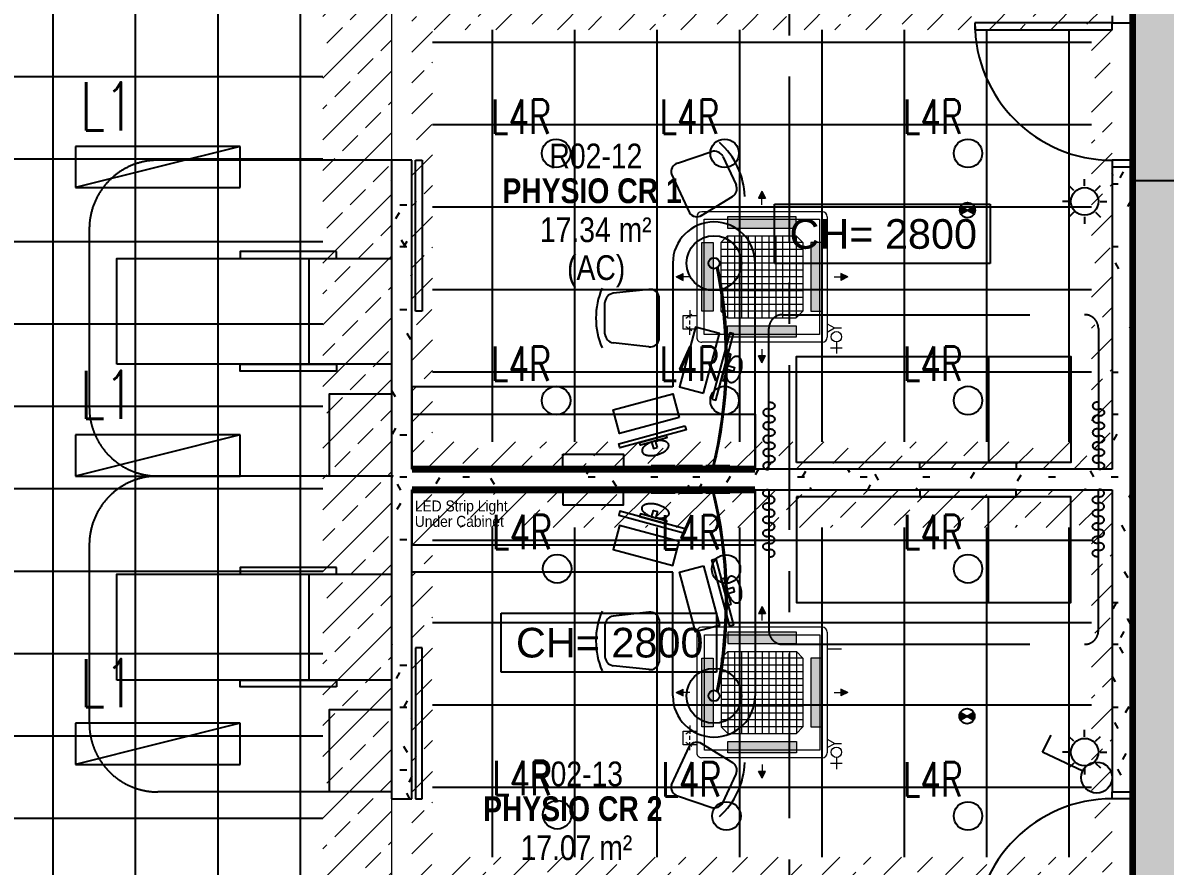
# Model space of a CAD drawing. Header units: millimetres. Extents: x -92759 to 184353, y -15225 to 86714.
# Drawn here: x 67117 to 75437, y 30951 to 37091 of the extents above; entities that cross this region are included whole.
import ezdxf

# ---------------------------------------------------------------- set-up
doc = ezdxf.new("R2010")
doc.units = ezdxf.units.MM
for name, pattern in [('HIDDEN', [0.375, 0.25, -0.125]), ('IDA - Grid Line', [2100, 1200, -300, 300, -300]), ('IDA - Hidden 2-1', [450, 300, -150]), ('IMPORT-ACAD_ISO12W100', [3150, 1800, -450, 0, -450, 0, -450]), ('IMPORT-IDA - Hidden 065 _3_', [48375, 33750, -14625])]:
    doc.linetypes.add(name, pattern=pattern)
for name, color, linetype in [('0-1', 9, 'Continuous'), ('0-1G1W', 5, 'Continuous'), ('0-Motion Sensor', 1, 'Continuous'), ('A-_DOOR----_E', 8, 'Continuous'), ('A-_ROOMNAME_A', 8, 'Continuous'), ('A-_WALL----_H-1', 9, 'Continuous'), ('A-_WALLPRTN_E', 8, 'Continuous'), ('A-PATT-CONC', 8, 'Continuous'), ('E-_LIGT----_E-', 3, 'Continuous'), ('E-legend', 1, 'Continuous'), ('E-LIGHSWIT-E', 1, 'Continuous'), ('E-LIGHT----E', 1, 'Continuous'), ('HF Text', 7, 'Continuous'), ('M-_SANIFIXR_E', 9, 'Continuous'), ('M-ACMV_FCU', 5, 'Continuous'), ('PDF_M-_ACON----_E-N', 7, 'Continuous')]:
    doc.layers.add(name, color=color, linetype=linetype)
for name, color, linetype, lineweight in [('A--', 134, '500-1-RP', 25), ('HFI 9MM FPB', 94, 'Continuous', 5), ('M-ACMV_CDP', 190, 'DRAIN_PIPE', 25), ('M-ACMV_FCU-1', 86, 'Continuous', 9), ('M-ACMV_PWR', 1, 'REFRIGERANT', 25), ('M-ACMV_REF_PIPE', 134, '500-1-RP', 25), ('M-ACMV_VCD', 7, 'Continuous', 25)]:
    doc.layers.add(name, color=color, linetype=linetype, lineweight=lineweight)
for name, color, linetype, true_color in [('A-_DETA----_E-1', 7, 'IDA - Hidden 2-1', 0xa5a5a5), ('A-_DETA----_ED-2', 1, 'Continuous', 0xff0000), ('A-_FURN--1', 7, 'Continuous', 0xaaaaaa), ('A-_FURN--2', 7, 'IMPORT-ACAD_ISO12W100', 0xaaaaaa), ('A-_FURN--3', 7, 'Continuous', 0xaaaaaa), ('A-_FURN--4', 7, 'Continuous', 0xaaaaaa), ('A-_FURN_CURTAIN-1', 7, 'IMPORT-IDA - Hidden 065 _3_', 0xaaaaaa), ('A-_FURN_CURTAIN-2', 7, 'Continuous', 0xaaaaaa), ('E-_FIREALAM_E-1', 1, 'Continuous', 0xff0000), ('S-_ANOTGRID_E-1', 9, 'IDA - Grid Line', 0x808080)]:
    doc.layers.add(name, color=color, linetype=linetype, true_color=true_color)
doc.styles.add('Arial', font='arial.ttf')
doc.styles.add('Arial Narrow_2', font='ARIALN.TTF', dxfattribs={"height": 225})
doc.styles.add('Arial Narrow_B_1', font='ARIALNB.TTF', dxfattribs={"height": 300})
doc.styles.add('Arial_4', font='arial.ttf', dxfattribs={"height": 1.8})
doc.styles.add('Simplex', font='simplex_.ttf', dxfattribs={"width": 0.7, "height": 450})
doc.styles.get("Standard").update_dxf_attribs({"font": 'arial.ttf'})
doc.styles.add('T3', font='simplex.shx', dxfattribs={"width": 0.7, "height": 300})
doc.linetypes.add('500-1-RP', pattern='A,0.75,-0.5,0.75,-0.5,0.75,-0.5,0.75,-1.7,["RP",Standard,S=1,R=0,X=-1,Y=-0.5],-1.7', length=7.9)
doc.linetypes.add('DRAIN_PIPE', pattern='A,0.5,-0.2,["D",Standard,S=0.1,R=0,X=-0.1,Y=-0.05],-0.25', length=0.95)
doc.linetypes.add('REFRIGERANT', pattern='A,15,-5.08,["R",Standard,S=2.54,R=0,X=-2.54,Y=-1.27],-5.08', length=25.16)
pattern_1 = [(0, (-11670.95, 40338.29), (609.6, 152.4), [50.292, -406.908, 50.292, -406.908, -2438.4]), (0, (-11670.95, 40338.29), (609.6, 152.4), [-914.4, 50.292, -864.108, 50.292, -406.908, -1066.8]), (0, (-11670.95, 40338.29), (609.6, 152.4), [-2286, 50.292, -254.508, 50.292, -711.708]), (120, (-11442.35, 40414.49), (-436.78227, 451.7291), [50.292, -406.908, 50.292, -406.908, -2438.4]), (120, (-11442.35, 40414.49), (-436.78227, 451.7291), [-914.4, 50.292, -864.108, 50.292, -406.908, -1066.8]), (120, (-11442.35, 40414.49), (-436.78227, 451.7291), [-2286, 50.292, -254.508, 50.292, -711.708]), (240, (-11366.15, 40719.29), (-172.81773, -604.1291), [50.292, -406.908, 50.292, -406.908, -2438.4]), (240, (-11366.15, 40719.29), (-172.81773, -604.1291), [-914.4, 50.292, -864.108, 50.292, -406.908, -1066.8]), (240, (-11366.15, 40719.29), (-172.81773, -604.1291), [-2286, 50.292, -254.508, 50.292, -711.708])]
pattern_2 = [(45, (-581589.02, -147239), (-224.5064, 224.5064), []), (45, (-581364.5, -147239), (-224.5064, 224.5064), [158.75, -79.375])]
pattern_3 = [(45, (-381589.02, -647239), (-224.5064, 224.5064), []), (45, (-381364.5, -647239), (-224.5064, 224.5064), [158.75, -79.375])]

# ---------------------------------------------------------------- blocks, each defined once
blk = doc.blocks.new('IDA - F - Single - Swing1 - 1100L X 2200H -TD-03-10510365-BLK8_RHH_2ND STOREY PLAN')
at = {"layer": 'A-_DOOR----_E'}
for p, q in [((-550, 75), (-500, 75)), ((-500, 75), (-500, -75)), ((500, 75), (550, 75)), ((500, -75), (500, 75)), ((-500, -75), (-550, -75)), ((450, -75), (500, -75)), ((450, -1075), (450, -75)), ((500, -75), (500, -1075)), ((550, -75), (500, -75)), ((500, -1075), (450, -1075))]:
    blk.add_line(p, q, dxfattribs=at)
blk.add_arc((500, -75), 1000, 180, 270, dxfattribs=at)
blk = doc.blocks.new('IDA - Strobe Light - IDA - Strobe Light-8826107-BLK8_RHH_2ND STOREY PLAN')
at = {"layer": 'A-_DETA----_ED-2'}
for p, q in [((0, 312.5), (0, 362.5)), ((-79.5, 279.5), (-114.9, 314.9)), ((79.5, 279.5), (114.9, 314.9)), ((-112.5, 200), (-162.5, 200)), ((112.5, 200), (162.5, 200)), ((-79.5, 120.5), (-114.9, 85.1)), ((0, 87.5), (0, 37.5)), ((79.5, 120.5), (114.9, 85.1))]:
    blk.add_line(p, q, dxfattribs=at)
blk.add_circle((0, 200), 100, dxfattribs=at)
blk = doc.blocks.new('IDA - F - Single - Swing1 - 1100L X 2200H -TD-03-10510367-BLK8_RHH_2ND STOREY PLAN')
at = {"layer": 'A-_DOOR----_E'}
for p, q in [((500, 1075), (450, 1075)), ((450, 1075), (450, 75)), ((500, 75), (500, 1075)), ((-500, 75), (-550, 75)), ((-500, -75), (-500, 75)), ((450, 75), (500, 75)), ((550, 75), (500, 75)), ((500, 75), (500, -75)), ((-550, -75), (-500, -75)), ((500, -75), (550, -75))]:
    blk.add_line(p, q, dxfattribs=at)
blk.add_arc((500, 75), 1000, 90, 180, dxfattribs=at)
blk = doc.blocks.new('One-Pane_Sliding_Door_4854 - B8-SD04 1100x2200-10511347-BLK8_RHH_2ND STOREY PLAN')
at = {"layer": 'A-_DOOR----_E'}
for p, q in [((-1650, -150), (-1650, -100)), ((-1650, -100), (-550, -100)), ((-550, -150), (-1650, -150)), ((-550, -100), (-550, -150))]:
    blk.add_line(p, q, dxfattribs=at)
blk = doc.blocks.new('One-Pane_Sliding_Door_4854 - B8-SD04 1100x2200-10511346-BLK8_RHH_2ND STOREY PLAN')
at = {"layer": 'A-_DOOR----_E'}
for p, q in [((-550, 150), (-1650, 150)), ((-1650, 150), (-1650, 100)), ((-1650, 100), (-550, 100)), ((-550, 100), (-550, 150))]:
    blk.add_line(p, q, dxfattribs=at)
blk = doc.blocks.new('1599_FURN_RHH_BLK8 _NEW__2ND STY_dwg_CURTAIN-10345795-BLK8_RHH_2ND STOREY PLAN')
at = {"layer": 'A-_FURN_CURTAIN-2'}
for points, weights in [([(364562.6, -316988.1), (364557, -316988.1), (364551.8, -316989.6)], [1, 0.931303290714, 0.894831553285]), ([(364593.9, -317013.9), (364593.9, -316988.1), (364562.6, -316988.1)], [1, 0.707106781187, 1]), ([(364509.6, -317062.5), (364509.6, -317036.7), (364540.9, -317036.7)], [1, 0.707106781187, 1]), ([(364540.9, -317088.4), (364509.6, -317088.4), (364509.6, -317062.5)], [1, 0.707106781187, 1]), ([(364540.9, -317036.7), (364546.5, -317036.7), (364551.8, -317038.2)], [1, 0.931303290589, 0.894831553152]), ([(364551.8, -317086.8), (364546.5, -317088.4), (364540.9, -317088.4)], [0.894831553149, 0.931303290586, 1]), ([(364551.8, -317038.2), (364557, -317039.8), (364562.6, -317039.8)], [0.894831553151, 0.931303290588, 1]), ([(364562.6, -317085.3), (364557, -317085.3), (364551.8, -317086.8)], [1, 0.931303290589, 0.894831553152]), ([(364562.6, -317039.8), (364593.9, -317039.8), (364593.9, -317013.9)], [1, 0.707106781187, 1]), ([(364593.9, -317111.1), (364593.9, -317085.3), (364562.6, -317085.3)], [1, 0.707106781187, 1]), ([(364509.6, -317159.7), (364509.6, -317133.8), (364540.9, -317133.8)], [1, 0.707106781187, 1]), ([(364540.9, -317185.6), (364509.6, -317185.6), (364509.6, -317159.7)], [1, 0.707106781187, 1]), ([(364540.9, -317133.8), (364546.5, -317133.8), (364551.8, -317135.4)], [1, 0.931303290587, 0.894831553151]), ([(364551.8, -317135.4), (364557, -317137), (364562.6, -317137)], [0.894831553149, 0.931303290586, 1]), ([(364562.6, -317137), (364593.9, -317137), (364593.9, -317111.1)], [1, 0.707106781187, 1]), ([(364509.6, -317256.9), (364509.6, -317231), (364540.9, -317231)], [1, 0.707106781187, 1]), ([(364551.8, -317184), (364546.5, -317185.6), (364540.9, -317185.6)], [0.89483155315, 0.931303290587, 1]), ([(364540.9, -317231), (364546.5, -317231), (364551.8, -317232.6)], [1, 0.931303290587, 0.894831553151]), ([(364562.6, -317182.4), (364557, -317182.4), (364551.8, -317184)], [1, 0.931303290587, 0.894831553151]), ([(364551.8, -317232.6), (364557, -317234.2), (364562.6, -317234.2)], [0.89483155315, 0.931303290586, 1]), ([(364593.9, -317208.3), (364593.9, -317182.4), (364562.6, -317182.4)], [1, 0.707106781187, 1]), ([(364562.6, -317234.2), (364593.9, -317234.2), (364593.9, -317208.3)], [1, 0.707106781187, 1]), ([(364540.9, -317282.8), (364509.6, -317282.8), (364509.6, -317256.9)], [1, 0.707106781187, 1]), ([(364509.6, -317354.1), (364509.6, -317328.2), (364540.9, -317328.2)], [1, 0.707106781187, 1]), ([(364551.8, -317281.2), (364546.5, -317282.8), (364540.9, -317282.8)], [0.894831553151, 0.931303290587, 1]), ([(364540.9, -317328.2), (364546.5, -317328.2), (364551.8, -317329.8)], [1, 0.931303290716, 0.894831553287]), ([(364562.6, -317279.6), (364557, -317279.6), (364551.8, -317281.2)], [1, 0.931303290588, 0.894831553151]), ([(364551.8, -317329.8), (364557, -317331.4), (364562.6, -317331.4)], [0.89483155315, 0.931303290587, 1]), ([(364593.9, -317305.5), (364593.9, -317279.6), (364562.6, -317279.6)], [1, 0.707106781187, 1]), ([(364562.6, -317331.4), (364593.9, -317331.4), (364593.9, -317305.5)], [1, 0.707106781187, 1]), ([(364540.9, -317380), (364509.6, -317380), (364509.6, -317354.1)], [1, 0.707106781187, 1]), ([(364551.8, -317378.4), (364546.5, -317380), (364540.9, -317380)], [0.894831553151, 0.931303290587, 1]), ([(364562.6, -317376.8), (364557, -317376.8), (364551.8, -317378.4)], [1, 0.931303290587, 0.89483155315]), ([(364593.9, -317402.7), (364593.9, -317376.8), (364562.6, -317376.8)], [1, 0.707106781187, 1]), ([(364562.6, -317428.6), (364593.9, -317428.6), (364593.9, -317402.7)], [1, 0.707106781187, 1]), ([(364509.6, -317451.3), (364509.6, -317425.4), (364540.9, -317425.4)], [1, 0.707106781187, 1]), ([(364540.9, -317477.2), (364509.6, -317477.2), (364509.6, -317451.3)], [1, 0.707106781187, 1]), ([(364540.9, -317425.4), (364546.5, -317425.4), (364551.8, -317427)], [1, 0.931303290587, 0.894831553151]), ([(364551.8, -317475.6), (364546.5, -317477.2), (364540.9, -317477.2)], [0.894831553151, 0.931303290587, 1]), ([(364551.8, -317427), (364557, -317428.6), (364562.6, -317428.6)], [0.89483155315, 0.931303290587, 1])]:
    blk.add_rational_spline(points, weights, degree=2, dxfattribs=at)
blk = doc.blocks.new('1599_FURN_RHH_BLK8 _NEW__2ND STY_dwg_CURTAIN-10345796-BLK8_RHH_2ND STOREY PLAN')
at = {"layer": 'A-_FURN_CURTAIN-2'}
for points, weights in [([(364562.6, -316988.1), (364557, -316988.1), (364551.8, -316989.6)], [1, 0.931303290714, 0.894831553285]), ([(364593.9, -317013.9), (364593.9, -316988.1), (364562.6, -316988.1)], [1, 0.707106781187, 1]), ([(364509.6, -317062.5), (364509.6, -317036.7), (364540.9, -317036.7)], [1, 0.707106781187, 1]), ([(364540.9, -317088.4), (364509.6, -317088.4), (364509.6, -317062.5)], [1, 0.707106781187, 1]), ([(364540.9, -317036.7), (364546.5, -317036.7), (364551.8, -317038.2)], [1, 0.931303290589, 0.894831553152]), ([(364551.8, -317086.8), (364546.5, -317088.4), (364540.9, -317088.4)], [0.894831553149, 0.931303290586, 1]), ([(364551.8, -317038.2), (364557, -317039.8), (364562.6, -317039.8)], [0.894831553151, 0.931303290588, 1]), ([(364562.6, -317085.3), (364557, -317085.3), (364551.8, -317086.8)], [1, 0.931303290589, 0.894831553152]), ([(364562.6, -317039.8), (364593.9, -317039.8), (364593.9, -317013.9)], [1, 0.707106781187, 1]), ([(364593.9, -317111.1), (364593.9, -317085.3), (364562.6, -317085.3)], [1, 0.707106781187, 1]), ([(364509.6, -317159.7), (364509.6, -317133.8), (364540.9, -317133.8)], [1, 0.707106781187, 1]), ([(364540.9, -317185.6), (364509.6, -317185.6), (364509.6, -317159.7)], [1, 0.707106781187, 1]), ([(364540.9, -317133.8), (364546.5, -317133.8), (364551.8, -317135.4)], [1, 0.931303290587, 0.894831553151]), ([(364551.8, -317135.4), (364557, -317137), (364562.6, -317137)], [0.894831553149, 0.931303290586, 1]), ([(364562.6, -317137), (364593.9, -317137), (364593.9, -317111.1)], [1, 0.707106781187, 1]), ([(364509.6, -317256.9), (364509.6, -317231), (364540.9, -317231)], [1, 0.707106781187, 1]), ([(364551.8, -317184), (364546.5, -317185.6), (364540.9, -317185.6)], [0.89483155315, 0.931303290587, 1]), ([(364540.9, -317231), (364546.5, -317231), (364551.8, -317232.6)], [1, 0.931303290587, 0.894831553151]), ([(364562.6, -317182.4), (364557, -317182.4), (364551.8, -317184)], [1, 0.931303290587, 0.894831553151]), ([(364551.8, -317232.6), (364557, -317234.2), (364562.6, -317234.2)], [0.89483155315, 0.931303290586, 1]), ([(364593.9, -317208.3), (364593.9, -317182.4), (364562.6, -317182.4)], [1, 0.707106781187, 1]), ([(364562.6, -317234.2), (364593.9, -317234.2), (364593.9, -317208.3)], [1, 0.707106781187, 1]), ([(364540.9, -317282.8), (364509.6, -317282.8), (364509.6, -317256.9)], [1, 0.707106781187, 1]), ([(364509.6, -317354.1), (364509.6, -317328.2), (364540.9, -317328.2)], [1, 0.707106781187, 1]), ([(364551.8, -317281.2), (364546.5, -317282.8), (364540.9, -317282.8)], [0.894831553151, 0.931303290587, 1]), ([(364540.9, -317328.2), (364546.5, -317328.2), (364551.8, -317329.8)], [1, 0.931303290716, 0.894831553287]), ([(364562.6, -317279.6), (364557, -317279.6), (364551.8, -317281.2)], [1, 0.931303290588, 0.894831553151]), ([(364551.8, -317329.8), (364557, -317331.4), (364562.6, -317331.4)], [0.89483155315, 0.931303290587, 1]), ([(364593.9, -317305.5), (364593.9, -317279.6), (364562.6, -317279.6)], [1, 0.707106781187, 1]), ([(364562.6, -317331.4), (364593.9, -317331.4), (364593.9, -317305.5)], [1, 0.707106781187, 1]), ([(364540.9, -317380), (364509.6, -317380), (364509.6, -317354.1)], [1, 0.707106781187, 1]), ([(364551.8, -317378.4), (364546.5, -317380), (364540.9, -317380)], [0.894831553151, 0.931303290587, 1]), ([(364562.6, -317376.8), (364557, -317376.8), (364551.8, -317378.4)], [1, 0.931303290587, 0.89483155315]), ([(364593.9, -317402.7), (364593.9, -317376.8), (364562.6, -317376.8)], [1, 0.707106781187, 1]), ([(364562.6, -317428.6), (364593.9, -317428.6), (364593.9, -317402.7)], [1, 0.707106781187, 1]), ([(364509.6, -317451.3), (364509.6, -317425.4), (364540.9, -317425.4)], [1, 0.707106781187, 1]), ([(364540.9, -317477.2), (364509.6, -317477.2), (364509.6, -317451.3)], [1, 0.707106781187, 1]), ([(364540.9, -317425.4), (364546.5, -317425.4), (364551.8, -317427)], [1, 0.931303290587, 0.894831553151]), ([(364551.8, -317475.6), (364546.5, -317477.2), (364540.9, -317477.2)], [0.894831553151, 0.931303290587, 1]), ([(364551.8, -317427), (364557, -317428.6), (364562.6, -317428.6)], [0.89483155315, 0.931303290587, 1])]:
    blk.add_rational_spline(points, weights, degree=2, dxfattribs=at)
blk = doc.blocks.new('1599_FURN_RHH_BLK8 _NEW__2ND STY_dwg-10261561-BLK8_RHH_2ND STOREY PLAN')
at = {"layer": 'A-_FURN--1'}
for p, q in [((-18415.2, -43272.1), (-18166.6, -43187.1)), ((-18085.4, -43222), (-17988.2, -43430.4)), ((-18459.6, -43352.7), (-18328.9, -43633.1)), ((-18240.3, -43651.8), (-18013.7, -43515)), ((-18449.8, -44000.1), (-18449.8, -44900.1)), ((-17849.8, -44900.1), (-17849.8, -44000.1)), ((-18622.2, -44191), (-18885.3, -44219.2)), ((-18549.8, -44554.8), (-18549.8, -44245.4)), ((-18944.2, -44515.1), (-18944.2, -44285.1)), ((-18624.1, -44609), (-18885.3, -44581)), ((-20349.8, -44900.1), (-20349.8, -45500.1)), ((-18449.8, -44900.1), (-20349.8, -44900.1)), ((-17849.8, -45500.1), (-17849.8, -44900.1)), ((-20349.8, -45500.1), (-20349.8, -45100.1)), ((-20349.8, -45100.1), (-17849.8, -45100.1)), ((-17849.8, -45100.1), (-17849.8, -45500.1)), ((-20349.8, -45500.1), (-17849.8, -45500.1)), ((-17849.8, -45500.1), (-20349.8, -45500.1)), ((-20349.8, -46250.1), (-20349.8, -45650.1)), ((-20349.8, -45650.1), (-17849.8, -45650.1)), ((-20349.8, -45650.1), (-20349.8, -46050.1)), ((-17849.8, -45650.1), (-20349.8, -45650.1)), ((-17849.8, -45650.1), (-17849.8, -46250.1)), ((-17849.8, -46050.1), (-17849.8, -45650.1)), ((-20349.8, -46050.1), (-17849.8, -46050.1)), ((-18449.8, -46250.1), (-20349.8, -46250.1)), ((-18449.8, -47150.1), (-18449.8, -46250.1)), ((-17849.8, -46250.1), (-17849.8, -47150.1)), ((-18624.1, -46541.2), (-18885.3, -46569.2)), ((-18944.2, -46635.1), (-18944.2, -46865.1)), ((-18549.8, -46595.4), (-18549.8, -46904.8)), ((-18622.2, -46959.2), (-18885.3, -46931)), ((-18240.3, -47498.4), (-18013.7, -47635.2)), ((-18459.6, -47797.5), (-18328.9, -47517.1)), ((-18085.4, -47928.2), (-17988.2, -47719.8)), ((-18415.2, -47878.1), (-18166.6, -47963.1))]:
    blk.add_line(p, q, dxfattribs=at)
at = {"layer": 'A-_FURN--1', "flags": 128}
for points in [[(-20899.8, -43915.1), (-21599.8, -43915.1), (-21599.8, -43965.1), (-20899.8, -43965.1)], [(-22499.8, -44735.1), (-22499.8, -43965.1), (-20499.8, -43965.1), (-20499.8, -44735.1)], [(-18164.8, -44989), (-18135.8, -44996.7), (-18006.4, -44513.8), (-18035.4, -44506)], [(-18097, -44851.8), (-18077.6, -44857), (-18025.9, -44663.8), (-18045.2, -44658.6)], [(-17549.8, -45450.1), (-17549.8, -44680.1), (-15549.8, -44680.1), (-15549.8, -45450.1)], [(-20899.8, -44785.1), (-21599.8, -44785.1), (-21599.8, -44735.1), (-20899.8, -44735.1)], [(-18007.4, -44787.8), (-18055.6, -44774.9), (-18047.9, -44745.9), (-17999.6, -44758.9)], [(-20499.8, -45550.1), (-20949.8, -45550.1), (-20949.8, -44950.1), (-20499.8, -44950.1)], [(-18360.9, -45185.1), (-18353.2, -45214.1), (-18836.1, -45343.5), (-18843.9, -45314.5)], [(-18498.1, -45252.9), (-18492.9, -45272.2), (-18686.1, -45324), (-18691.2, -45304.7)], [(-18562, -45342.5), (-18575, -45294.2), (-18604, -45302), (-18591, -45350.3)], [(-15949.8, -45500.1), (-16649.8, -45500.1), (-16649.8, -45450.1), (-15949.8, -45450.1)], [(-15949.8, -45650.1), (-16649.8, -45650.1), (-16649.8, -45700.1), (-15949.8, -45700.1)], [(-17549.8, -45700.1), (-17549.8, -46470.1), (-15549.8, -46470.1), (-15549.8, -45700.1)], [(-18360.9, -45965.1), (-18353.2, -45936.1), (-18836.1, -45806.7), (-18843.9, -45835.7)], [(-18498.1, -45897.3), (-18492.9, -45878), (-18686.1, -45826.2), (-18691.2, -45845.5)], [(-18562, -45807.7), (-18575, -45856), (-18604, -45848.2), (-18591, -45799.9)], [(-18164.8, -46161.2), (-18135.8, -46153.5), (-18006.4, -46636.4), (-18035.4, -46644.2)], [(-20899.8, -46215.1), (-21599.8, -46215.1), (-21599.8, -46265.1), (-20899.8, -46265.1)], [(-22499.8, -47035.1), (-22499.8, -46265.1), (-20499.8, -46265.1), (-20499.8, -47035.1)], [(-18097, -46298.4), (-18077.6, -46293.2), (-18025.9, -46486.4), (-18045.2, -46491.6)], [(-18007.4, -46362.4), (-18055.6, -46375.3), (-18047.9, -46404.3), (-17999.6, -46391.3)], [(-20899.8, -47085.1), (-21599.8, -47085.1), (-21599.8, -47035.1), (-20899.8, -47035.1)], [(-20499.8, -47850.1), (-20949.8, -47850.1), (-20949.8, -47250.1), (-20499.8, -47250.1)]]:
    blk.add_lwpolyline(points, close=True, dxfattribs=at)
at = {"layer": 'A-_FURN--1'}
for centre, radius, start, end in [((-18473.7, -43530), 547.7, 1.66493, 48.33507), ((-18148.2, -43256.3), 71.6, 28.69503, 104.88429), ((-18396.2, -43335.1), 65.8, 106.73506, 195.48458), ((-18054.9, -43456.4), 71.6, 305.11571, 21.30497), ((-18274.7, -43595.8), 65.8, 214.51542, 303.26494), ((-18149.8, -44000.1), 300, 0, 180), ((-18462.1, -44400), 547.7, 156.66493, 203.33507), ((-18872.7, -44289.7), 71.6, 100.11571, 176.30497), ((-18614.6, -44256.3), 65.8, 9.51542, 98.26494), ((-18872.7, -44510.5), 71.6, 183.69503, 259.88429), ((-18614.6, -44543.9), 65.8, 261.73506, 350.48458), ((-18462.1, -46750.1), 547.7, 156.66493, 203.33507), ((-18872.7, -46639.7), 71.6, 100.11571, 176.30497), ((-18614.6, -46606.3), 65.8, 9.51542, 98.26494), ((-18872.7, -46860.5), 71.6, 183.69503, 259.88429), ((-18614.6, -46893.9), 65.8, 261.73506, 350.48458), ((-18149.8, -47150.1), 300, 180, 0), ((-18274.7, -47554.4), 65.8, 56.73506, 145.48458), ((-18473.7, -47620.2), 547.7, 311.66493, 358.33507), ((-18054.9, -47693.8), 71.6, 338.69503, 54.88429), ((-18396.2, -47815.1), 65.8, 164.51542, 253.26494), ((-18148.2, -47893.9), 71.6, 255.11571, 331.30497)]:
    blk.add_arc(centre, radius, start, end, dxfattribs=at)
for points in [[(-18051.8, -44760.4), (-18025.9, -44663.8), (-17977.6, -44676.8)], [(-17977.6, -44676.8), (-17929.3, -44689.7), (-17955.2, -44786.3)], [(-18029.4, -44869.9), (-18077.6, -44857), (-18051.8, -44760.4)], [(-17955.2, -44786.3), (-17981.1, -44882.9), (-18029.4, -44869.9)], [(-18589.5, -45298.1), (-18686.1, -45324), (-18673.1, -45372.3)], [(-18479.9, -45320.5), (-18492.9, -45272.2), (-18589.5, -45298.1)], [(-18563.6, -45394.7), (-18467, -45368.8), (-18479.9, -45320.5)], [(-18673.1, -45372.3), (-18660.2, -45420.6), (-18563.6, -45394.7)], [(-18673.1, -45777.9), (-18660.2, -45729.6), (-18563.6, -45755.5)], [(-18563.6, -45755.5), (-18467, -45781.4), (-18479.9, -45829.7)], [(-18589.5, -45852.1), (-18686.1, -45826.2), (-18673.1, -45777.9)], [(-18479.9, -45829.7), (-18492.9, -45878), (-18589.5, -45852.1)], [(-18029.4, -46280.3), (-18077.6, -46293.2), (-18051.8, -46389.8)], [(-17955.2, -46363.9), (-17981.1, -46267.3), (-18029.4, -46280.3)], [(-18051.8, -46389.8), (-18025.9, -46486.4), (-17977.6, -46473.4)], [(-17977.6, -46473.4), (-17929.3, -46460.5), (-17955.2, -46363.9)]]:
    blk.add_rational_spline(points, [1, 0.707106781187, 1], degree=2, dxfattribs=at)
at = {"layer": 'A-_FURN--2'}
for p, q in [((-17649.8, -44375.1), (-15449.8, -44375.1)), ((-17749.8, -45500.1), (-17749.8, -44475.1)), ((-15349.8, -44475.1), (-15349.8, -45500.1)), ((-17749.8, -45650.1), (-17749.8, -46675.1)), ((-15349.8, -46675.1), (-15349.8, -45650.1)), ((-17649.8, -46775.1), (-15449.8, -46775.1))]:
    blk.add_line(p, q, dxfattribs=at)
at = {"layer": 'A-_FURN--2', "flags": 128}
for points in [[(-18433.2, -45475.1), (-18608.2, -45475.1), (-18608.2, -45500.1), (-18433.2, -45500.1)], [(-18233.2, -45475.1), (-18408.2, -45475.1), (-18408.2, -45500.1), (-18233.2, -45500.1)], [(-18033.2, -45475.1), (-18208.2, -45475.1), (-18208.2, -45500.1), (-18033.2, -45500.1)], [(-18433.2, -45675.1), (-18608.2, -45675.1), (-18608.2, -45650.1), (-18433.2, -45650.1)], [(-18233.2, -45675.1), (-18408.2, -45675.1), (-18408.2, -45650.1), (-18233.2, -45650.1)], [(-18033.2, -45675.1), (-18208.2, -45675.1), (-18208.2, -45650.1), (-18033.2, -45650.1)]]:
    blk.add_lwpolyline(points, close=True, dxfattribs=at)
at = {"layer": 'A-_FURN--2'}
for centre, start, end in [((-17649.8, -44475.1), 90, 180), ((-15449.8, -44475.1), 0, 90), ((-17649.8, -46675.1), 180, 270), ((-15449.8, -46675.1), 270, 0)]:
    blk.add_arc(centre, 100, start, end, dxfattribs=at)
at = {"layer": 'A-_FURN--3', "flags": 128}
for points in [[(-18225.9, -44946.7), (-18109.4, -44512), (-18283.3, -44465.4), (-18399.8, -44900.1)], [(-18403.2, -45124), (-18837.9, -45240.4), (-18884.4, -45066.6), (-18449.8, -44950.1)], [(-19249.8, -45390.1), (-18809.8, -45390.1), (-18809.8, -45500.1), (-19249.8, -45500.1)], [(-19249.8, -45760.1), (-18809.8, -45760.1), (-18809.8, -45650.1), (-19249.8, -45650.1)], [(-18403.2, -46026.2), (-18837.9, -45909.8), (-18884.4, -46083.6), (-18449.8, -46200.1)], [(-18225.9, -46203.5), (-18109.4, -46638.2), (-18283.3, -46684.8), (-18399.8, -46250.1)]]:
    blk.add_lwpolyline(points, close=True, dxfattribs=at)
at = {"layer": 'A-_FURN--3'}
for centre, radius in [((-18149.8, -44000.1), 200), ((-18149.8, -44000.1), 40), ((-18149.8, -47150.1), 200), ((-18149.8, -47150.1), 40)]:
    blk.add_circle(centre, radius, dxfattribs=at)
for centre, radius, start, end in [((-21461.8, -44692.1), 3397.5, 346.24177, 11.16737), ((-21371.9, -44688.7), 3317.9, 345.84539, 11.49781), ((-21461.8, -46458.1), 3397.5, 348.83263, 13.75823), ((-21371.9, -46461.5), 3317.9, 348.50219, 14.15461)]:
    blk.add_arc(centre, radius, start, end, dxfattribs=at)
at = {"layer": 'A-_FURN--4'}
for p, q in [((-21099.8, -43965.1), (-21099.8, -44735.1)), ((-16149.8, -44680.1), (-16149.8, -45450.1)), ((-16149.8, -46470.1), (-16149.8, -45700.1)), ((-21099.8, -46265.1), (-21099.8, -47035.1))]:
    blk.add_line(p, q, dxfattribs=at)
at = {"layer": 'A-_FURN_CURTAIN-1'}
for p, q in [((-20499.8, -43250.1), (-22199.8, -43250.1)), ((-22699.8, -43750.1), (-22699.8, -45050.1)), ((-20499.8, -45550.1), (-22199.8, -45550.1)), ((-20499.8, -45550.1), (-22199.8, -45550.1)), ((-22699.8, -46050.1), (-22699.8, -47350.1)), ((-20499.8, -47850.1), (-22199.8, -47850.1))]:
    blk.add_line(p, q, dxfattribs=at)
for centre in [(-22199.8, -43750.1), (-22199.8, -46050.1)]:
    blk.add_arc(centre, 500, 90, 180, dxfattribs=at)
for points in [[(-22699.8, -45050.1), (-22699.8, -45550.1), (-22199.8, -45550.1)], [(-22699.8, -47350.1), (-22699.8, -47850.1), (-22199.8, -47850.1)]]:
    blk.add_rational_spline(points, [1, 0.707106781187, 1], degree=2, dxfattribs=at)
at = {"rotation": 180}
blk.add_blockref('1599_FURN_RHH_BLK8 _NEW__2ND STY_dwg_CURTAIN-10345796-BLK8_RHH_2ND STOREY PLAN', (346802, -362489.7), dxfattribs=at)
at = {"extrusion": (0, 0, -1), "zscale": -1, "rotation": 180}
blk.add_blockref('1599_FURN_RHH_BLK8 _NEW__2ND STY_dwg_CURTAIN-10345795-BLK8_RHH_2ND STOREY PLAN', (379901.5, -362489.7), dxfattribs=at)
at = {"extrusion": (0, 0, -1), "zscale": -1}
blk.add_blockref('1599_FURN_RHH_BLK8 _NEW__2ND STY_dwg_CURTAIN-10345795-BLK8_RHH_2ND STOREY PLAN', (-346802, 271339.5), dxfattribs=at)
blk.add_blockref('1599_FURN_RHH_BLK8 _NEW__2ND STY_dwg_CURTAIN-10345796-BLK8_RHH_2ND STOREY PLAN', (-379901.5, 271339.5))
blk = doc.blocks.new('A$C3019c3af')
at = {"layer": 'A-_WALL----_H-1'}
h = blk.add_hatch(dxfattribs=at)
h.set_pattern_fill('FP_8', color=256, style=0, pattern_type=2)
h.set_pattern_definition(pattern_1)
h.paths.add_polyline_path([(-12750, -2450), (-12750, -2400), (-12900, -2400), (-12900, -2450), (-12825, -2450)])
h.paths.add_polyline_path([(-12900, -1300), (-12750, -1300), (-12750, 3350), (-12900, 3350)])
h.paths.add_polyline_path([(-12825, 4450), (-12750, 4450), (-12750, 6950), (-12900, 6950), (-12900, 4450)])
h = blk.add_hatch(dxfattribs=at)
h.set_pattern_fill('FP_8', color=256, style=0, pattern_type=2)
h.set_pattern_definition(pattern_1)
h.paths.add_polyline_path([(-7500, -6600), (-7500, -3800), (-7650, -3800), (-7650, -6600), (-7575, -6600)])
h.paths.add_polyline_path([(-7500, -2700), (-7500, -2350), (-7650, -2350), (-7650, -2700), (-7575, -2700)])
h.paths.add_polyline_path([(-7650, -1250), (-7500, -1250), (-7500, 3300), (-7650, 3300), (-7650, 950)])
h.paths.add_polyline_path([(-7500, 4400), (-7500, 6950), (-7650, 6950), (-7650, 4400), (-7575, 4400)])
h = blk.add_hatch(dxfattribs=at)
h.set_pattern_fill('FP_8', color=256, style=0, pattern_type=2)
h.set_pattern_definition(pattern_1)
h.paths.add_polyline_path([(-10507.7, 950), (-7650, 950), (-7650, 1100), (-12750, 1100), (-12750, 950)])
at = {"layer": 'A-_DETA----_E-1'}
blk.add_line((-3600, 3200), (-7500, 3200), dxfattribs=at)
at = {"layer": 'A-_WALLPRTN_E'}
for p, q in [((-12900, 3350), (-12900, -1300)), ((-12750, 3350), (-12900, 3350)), ((-12750, 1100), (-12750, 3350)), ((-7650, 3300), (-7650, 1100)), ((-7500, 3300), (-7650, 3300)), ((-7500, -1250), (-7500, 3300)), ((-7650, 1100), (-12750, 1100)), ((-12750, -1300), (-12750, 950)), ((-12750, 950), (-7650, 950)), ((-7650, 950), (-7650, -1250)), ((-12900, -1300), (-12750, -1300)), ((-7650, -1250), (-7500, -1250))]:
    blk.add_line(p, q, dxfattribs=at)
at = {"layer": 'S-_ANOTGRID_E-1'}
blk.add_line((-10000, -20341.4), (-10000, 52351.8), dxfattribs=at)
at = {"layer": 'A-_DOOR----_E'}
for name, p, rotation in [('IDA - F - Single - Swing1 - 1100L X 2200H -TD-03-10510367-BLK8_RHH_2ND STOREY PLAN', (-7575, 3850), 89.99999999999991), ('IDA - F - Single - Swing1 - 1100L X 2200H -TD-03-10510365-BLK8_RHH_2ND STOREY PLAN', (-7575, -1800), 269.9999999999999)]:
    blk.add_blockref(name, p, dxfattribs=dict(at, rotation=rotation))
at = {"layer": 'A-_DOOR----_E', "xscale": -1}
for name, p, rotation in [('One-Pane_Sliding_Door_4854 - B8-SD04 1100x2200-10511346-BLK8_RHH_2ND STOREY PLAN', (-12825, 3900), 270.0000000000001), ('One-Pane_Sliding_Door_4854 - B8-SD04 1100x2200-10511347-BLK8_RHH_2ND STOREY PLAN', (-12825, -1850), 90.00000000000007)]:
    blk.add_blockref(name, p, dxfattribs=dict(at, rotation=rotation))
at = {"layer": 'E-_FIREALAM_E-1', "rotation": 89.9999999999975}
for p in [(-7650, 3050), (-7650, -960)]:
    blk.add_blockref('IDA - Strobe Light - IDA - Strobe Light-8826107-BLK8_RHH_2ND STOREY PLAN', p, dxfattribs=at)
at = {"layer": 'M-_SANIFIXR_E'}
blk.add_blockref('1599_FURN_RHH_BLK8 _NEW__2ND STY_dwg-10261561-BLK8_RHH_2ND STOREY PLAN', (7599.8, 46600.1), dxfattribs=at)
at = {"layer": 'A-_ROOMNAME_A', "char_height": 180, "attachment_point": 1}
for s, insert, width, style in [('R02-12', (-11748.3, 3471), 853.797, 'Arial Narrow_2'), ('PHYSIO CR 1', (-12091, 3217.5), 1683.544, 'Arial Narrow_B_1'), ('17.34 m²', (-11818, 2933.5), 1022.152, 'Arial Narrow_2'), ('(AC)', (-11620, 2657.8), 541.139, 'Arial Narrow_2'), ('R02-13', (-11889, -1028.5), 853.797, 'Arial Narrow_2'), ('PHYSIO CR 2', (-12231.8, -1281.9), 1683.544, 'Arial Narrow_B_1'), ('17.07 m²', (-11958.8, -1566), 1022.152, 'Arial Narrow_2')]:
    blk.add_mtext(s, dxfattribs=dict(at, insert=insert, width=width, style=style))
blk = doc.blocks.new('RCP_B8L2')
at = {"layer": 'A-PATT-CONC'}
h = blk.add_hatch(dxfattribs=at)
h.set_pattern_fill('ANSI37', color=256, scale=189, angle=45)
h.set_pattern_definition([(90, (-383318.07, -181127.3), (-600.075, 0), []), (180, (-383318.07, -181127.3), (-6e-14, -600.075), [])])
h.paths.add_polyline_path([(-389318.1, -181127.3), (-383318.1, -181127.3), (-383318.1, -189527.3), (-389318.1, -189527.3)])
h = blk.add_hatch(dxfattribs=at)
h.set_pattern_fill('ANSI37', color=256, scale=189, angle=45)
h.set_pattern_definition([(90, (-377718.07, -183277.3), (-600.075, 0), []), (180, (-377718.07, -183277.3), (-6e-14, -600.075), [])])
h.paths.add_polyline_path([(-382518.1, -183277.3), (-377718.1, -183277.3), (-377718.1, -186277.3), (-382518.1, -186277.3)])
h = blk.add_hatch(dxfattribs=at)
h.set_pattern_fill('ANSI37', color=256, scale=189, angle=45)
h.set_pattern_definition([(90, (-377718.07, -186902.3), (-600.075, 0), []), (180, (-377718.07, -186902.3), (-6e-14, -600.075), [])])
h.paths.add_polyline_path([(-382518.1, -186902.3), (-377718.1, -186902.3), (-377718.1, -189302.3), (-382518.1, -189302.3)])
at = {"layer": 'HFI 9MM FPB'}
h = blk.add_hatch(dxfattribs=at)
h.set_pattern_fill('ANSI33', color=256, scale=50)
h.set_pattern_definition(pattern_3)
h.paths.add_polyline_path([(-397818.1, -145727.3), (-400118.1, -145727.3), (-400118.1, -175677.3), (-397818.1, -175677.3), (-397818.1, -149677.3), (-369818.1, -149677.3), (-369818.1, -175677.3), (-400118.1, -175677.3), (-400118.1, -180477.3), (-377418.1, -180477.3), (-377418.1, -194177.3), (-377868.1, -194177.3), (-377868.1, -197377.3), (-373818.1, -197377.3), (-373818.1, -196977.3), (-373218.1, -196977.3), (-373218.1, -197377.3), (-372328.1, -197377.3), (-372328.1, -187777.3), (-373518.1, -187777.3), (-373518.1, -183977.3), (-369718.1, -183977.3), (-369718.1, -184377.3), (-367302.1, -184377.3), (-367302.1, -183227.3), (-367418.1, -183227.3), (-367418.1, -174577.3), (-365018.1, -174577.3), (-365018.1, -174045.3), (-364918.1, -174045.3), (-364918.1, -173009.3), (-365018.1, -173009.3), (-365018.1, -172877.3), (-367418.1, -172877.3), (-367418.1, -161227.3), (-365818.1, -161227.3), (-365818.1, -161927.3), (-362518.1, -161927.3), (-362518.1, -160193), (-362518.1, -159277.3), (-362718.1, -159277.3), (-362718.1, -157677.3), (-364168.1, -157677.3), (-364168.1, -158127.3), (-364455.6, -158127.3), (-365318.1, -158127.3), (-365318.1, -158827.3), (-366818.1, -158827.3), (-366818.1, -159277.3), (-367418.1, -159277.3), (-367418.1, -145307.3), (-369018.1, -145307.3), (-369018.1, -145557.3), (-369818.1, -145557.3), (-369818.1, -147877.3), (-377418.1, -147877.3), (-377418.1, -145557.7), (-379668.1, -145557.7), (-379668.1, -147877.3), (-394868.1, -147877.3), (-394868.1, -146527.3), (-397818.1, -146527.3)])
h.paths.add_polyline_path([(-399868.1, -146002.3), (-398068.1, -146002.3), (-398068.1, -175402.3), (-399868.1, -175402.3)], flags=16)
h.paths.add_polyline_path([(-379218.1, -147877.3), (-379218.1, -146077.3), (-378018.1, -146077.3), (-378018.1, -147877.3), (-369818.1, -147877.3), (-369818.1, -149677.3), (-397818.1, -149677.3), (-397818.1, -147877.3), (-397818.1, -146677.3), (-396618.1, -146677.3), (-395418.1, -146677.3), (-395418.1, -147877.3)], flags=16)
h.paths.add_polyline_path([(-369518.1, -175677.3), (-367718.1, -175677.3), (-367718.1, -145677.3), (-369518.1, -145677.3)], flags=16)
h.paths.add_polyline_path([(-366468.1, -159177.3), (-366468.1, -160977.3), (-365268.1, -160977.3), (-365268.1, -161577.3), (-362868.1, -161577.3), (-362868.1, -159177.3)], flags=16)
h.paths.add_polyline_path([(-376718.1, -196977.3), (-373718.1, -196977.3), (-373718.1, -187977.3), (-373718.1, -187977.3), (-373718.1, -183777.3), (-367718.1, -183777.3), (-367718.1, -175977.3), (-399518.1, -175977.3), (-399518.1, -180177.3), (-376718.1, -180177.3)], flags=16)
h = blk.add_hatch(dxfattribs=at)
h.set_pattern_fill('ANSI33', color=256, scale=50)
h.set_pattern_definition(pattern_3)
h.paths.add_polyline_path([(-397818.1, -194027.3), (-400118.1, -194027.3), (-400118.1, -180627.3), (-389968.1, -180627.3), (-389968.1, -188227.3), (-389818.1, -188227.3), (-389818.1, -180627.3), (-382818.1, -180627.3), (-382818.1, -190027.3), (-397218.1, -190027.3), (-397218.1, -189577.3), (-397818.1, -189577.3)])
h.paths.add_polyline_path([(-399843.1, -181027.3), (-390243.1, -181027.3), (-390243.1, -189427.3), (-398043.1, -189427.3), (-398043.1, -193627.3), (-399843.1, -193627.3)], flags=16)
h.paths.add_polyline_path([(-389318.1, -181127.3), (-383318.1, -181127.3), (-383318.1, -189527.3), (-389318.1, -189527.3)], flags=16)
h = blk.add_hatch(dxfattribs=at)
h.set_pattern_fill('ANSI33', color=256, scale=50)
h.set_pattern_definition(pattern_2)
h.paths.add_polyline_path([(-382518.1, -183277.3), (-377718.1, -183277.3), (-377718.1, -186277.3), (-382518.1, -186277.3)], flags=16)
h.paths.add_polyline_path([(-377568.1, -183077.3), (-382668.1, -183077.3), (-382668.1, -186477.3), (-377568.1, -186477.3)])
h = blk.add_hatch(dxfattribs=at)
h.set_pattern_fill('ANSI33', color=256, scale=50)
h.set_pattern_definition(pattern_2)
h.paths.add_polyline_path([(-382518.1, -186902.3), (-377718.1, -186902.3), (-377718.1, -189302.3), (-382518.1, -189302.3)], flags=16)
h.paths.add_polyline_path([(-382668.1, -190027.3), (-382668.1, -186627.3), (-377568.1, -186627.3), (-377568.1, -190027.3), (-379618.1, -190027.3), (-379618.1, -189577.3), (-380218.1, -189577.3), (-380218.1, -190027.3)])
blk.add_lwpolyline([(-400118.1, -175677.3), (-400118.1, -180477.3), (-377418.1, -180477.3), (-377418.1, -194177.3), (-377868.1, -194177.3), (-377868.1, -197377.3), (-373818.1, -197377.3), (-373818.1, -196977.3), (-373218.1, -196977.3), (-373218.1, -197377.3), (-372328.1, -197377.3), (-372328.1, -187777.3), (-373518.1, -187777.3), (-373518.1, -183977.3), (-369718.1, -183977.3), (-369718.1, -184377.3), (-367302.1, -184377.3), (-367302.1, -183227.3), (-367418.1, -183227.3), (-367418.1, -174577.3)], dxfattribs=at)
blk.add_lwpolyline([(-397818.1, -194027.3), (-400118.1, -194027.3), (-400118.1, -180627.3), (-389968.1, -180627.3), (-389968.1, -188227.3), (-389818.1, -188227.3), (-389818.1, -180627.3), (-382818.1, -180627.3), (-382818.1, -190027.3), (-397218.1, -190027.3), (-397218.1, -189577.3), (-397818.1, -189577.3)], close=True, dxfattribs=at)
at = {"layer": 'HF Text', "char_height": 215.85, "width": 1353.585, "attachment_point": 1, "style": 'Arial_4', "bg_fill": 16, "box_fill_scale": 1.5, "bg_fill_color": 256, "bg_fill_transparency": 0}
for insert in [(-379918.1, -184656.5), (-381910.4, -187632.4)]:
    blk.add_mtext('CH= 2800', dxfattribs=dict(at, insert=insert))
blk = doc.blocks.new('A$C020d881d')
at = {"layer": 'E-legend', "lineweight": 25}
blk.add_circle((818.7, 172), 103.8, dxfattribs=at)
at = {"layer": 'E-legend', "lineweight": 25, "style": 'Simplex', "width": 0.7}
blk.add_text('L4R', height=250, dxfattribs=at).set_placement((345.2, 314.3))
blk = doc.blocks.new('Motion Sensor')
at = {"layer": 'E-legend', "lineweight": 25}
h = blk.add_hatch(color=256, dxfattribs=at)
h.dxf.hatch_style = 1
h.paths.add_polyline_path([(10021, -17121.6), (9973.3, -17094.1, 0.131652), (9965.9, -17121.6, 0.131652), (9973.3, -17149.1)])
h = blk.add_hatch(color=256, dxfattribs=at)
h.dxf.hatch_style = 1
h.paths.add_polyline_path([(10068.6, -17094.1), (10021, -17121.6), (10068.6, -17149.1, 0.131652), (10076, -17121.6, 0.131652)])
for p, q in [((9973.3, -17094.1), (10068.6, -17149.1)), ((9973.3, -17149.1), (10068.6, -17094.1))]:
    blk.add_line(p, q, dxfattribs=at)
blk.add_circle((10021, -17121.6), 55, dxfattribs=at)
blk = doc.blocks.new('1 gang 1 way')
at = {"layer": 'E-LIGHSWIT-E'}
for p, q in [((6.9, 94.5), (86.4, 330.2)), ((86.4, 330.2), (187.5, 291.9))]:
    blk.add_line(p, q, dxfattribs=at)
blk.add_circle((-20.8, 12.4), 86.6, dxfattribs=at)
blk = doc.blocks.new('L1S')
at = {"layer": 'E-LIGHT----E'}
for p, q in [((-600, 150), (-600, -150)), ((600, 150), (-600, 150)), ((600, 150), (-600, -150)), ((600, -150), (600, 150)), ((-600, -150), (600, -150)), ((600, -150), (600, -150)), ((600, -150), (600, -150))]:
    blk.add_line(p, q, dxfattribs=at)
at = {"layer": 'E-LIGHT----E', "lineweight": 18, "style": 'T3', "width": 0.7}
blk.add_text('L1', height=350, dxfattribs=at).set_placement((-564.1, 267.3))
blk = doc.blocks.new('EL_B8_L2_R4')
at = {"color": 6, "linetype": 'HIDDEN', "ltscale": 20, "const_width": 50}
blk.add_lwpolyline([(-7500, -27300), (-7500, -34700), (-37800, -34700), (-37800, -39445), (-37800, -39500), (-15100, -39500), (-15100, -56400), (-11500, -56400), (-11500, -56000), (-10900, -56000), (-10900, -56400), (-10010, -56400), (-10010, -46800), (-11200, -46800), (-11200, -43000), (-7400, -43000), (-7400, -43400), (-5100, -43400), (-5100, -33600), (-2700, -33600), (-2712.5, -31900), (-5100, -31900), (-5100, -27300), (-7500, -27300)], dxfattribs=at)
at = {"color": 1, "linetype": 'HIDDEN', "ltscale": 20, "const_width": 50}
for points in [[(-20350, -45500), (-17850, -45500)], [(-20350, -45650), (-17850, -45650)]]:
    blk.add_lwpolyline(points, dxfattribs=at)
at = {"layer": '0-1G1W', "xscale": 1.3, "yscale": 1.3, "zscale": 1.3, "rotation": 83.57620249646729}
blk.add_blockref('1 gang 1 way', (-15343.3, -47720.3), dxfattribs=at)
at = {"layer": '0-Motion Sensor'}
for p in [(-26324.6, -26492.5), (-26327.6, -30176.3)]:
    blk.add_blockref('Motion Sensor', p, dxfattribs=at)
at = {"layer": 'E-_LIGT----_E-', "ltscale": 0.5}
for p in [(-20118.7, -43372), (-18891.3, -43372), (-17118.7, -43372), (-20118.7, -45172), (-18891.3, -45171.8), (-17118.7, -45172), (-20110.8, -46397), (-18880.8, -46399.1), (-17118.7, -46397), (-20110.4, -48188), (-18877.9, -48197), (-17118.7, -48197)]:
    blk.add_blockref('A$C020d881d', p, dxfattribs=at)
at = {"layer": 'E-LIGHT----E', "color": 0}
for p in [(-22200, -43300), (-22200, -45400), (-22200, -47500)]:
    blk.add_blockref('L1S', p, dxfattribs=at)
at = {"color": 1, "linetype": 'HIDDEN', "ltscale": 40, "style": 'Arial', "width": 0.9}
for s, p in [('LED Strip Light', (-20329.1, -45807.9)), ('Under Cabinet', (-20329.1, -45920.2))]:
    blk.add_text(s, height=80, rotation=0.06266, dxfattribs=at).set_placement(p)
blk = doc.blocks.new('A$Ca8a76259')
at = {"layer": 'M-ACMV_FCU', "lineweight": 0}
h = blk.add_hatch(color=256, dxfattribs=at)
h.dxf.hatch_style = 1
h.paths.add_polyline_path([(0, 625), (-25, 575), (25, 575)])
h = blk.add_hatch(color=256, dxfattribs=at)
h.dxf.hatch_style = 1
h.paths.add_polyline_path([(250, 356), (250, 439), (-250, 439), (-250, 356)])
h.paths.add_polyline_path([(356, -250), (439, -250), (439, 250), (356, 250)])
h.paths.add_polyline_path([(-356, 250), (-439, 250), (-439, -250), (-356, -250)])
h.paths.add_polyline_path([(-250, -356), (-250, -439), (250, -439), (250, -356)])
h = blk.add_hatch(color=256, dxfattribs=at)
h.dxf.hatch_style = 1
h.paths.add_polyline_path([(-625, 0), (-575, -25), (-575, 25)])
h = blk.add_hatch(color=256, dxfattribs=at)
h.dxf.hatch_style = 1
h.paths.add_polyline_path([(625, 0), (575, 25), (575, -25)])
h = blk.add_hatch(color=256, dxfattribs=at)
h.dxf.hatch_style = 1
h.paths.add_polyline_path([(0, -625), (25, -575), (-25, -575)])
for p, q in [((0, 625), (-25, 575)), ((0, 625), (25, 575)), ((-25, 575), (25, 575)), ((0, 525), (0, 575)), ((-475, 439), (-475, -439)), ((439, 475), (-439, 475)), ((439, 475), (439, 475)), ((475, 439), (475, 439)), ((475, 439), (475, -439)), ((-298.5, 250), (-250, 298.5)), ((-298.5, 250), (-298.5, -250)), ((298.5, 250), (-298.5, 250)), ((-250, 298.5), (250, 298.5)), ((-250, 298.5), (-250, -298.5)), ((-200, 298.5), (-200, -298.5)), ((-150, 298.5), (-150, -298.5)), ((-100, 298.5), (-100, -298.5)), ((-50, 298.5), (-50, -298.5)), ((0, 298.5), (0, -298.5)), ((50, 298.5), (50, -298.5)), ((100, 298.5), (100, -298.5)), ((150, 298.5), (150, -298.5)), ((200, 298.5), (200, -298.5)), ((250, 298.5), (298.5, 250)), ((250, 298.5), (250, -298.5)), ((298.5, 250), (298.5, -250)), ((298.5, 200), (-298.5, 200)), ((298.5, 150), (-298.5, 150)), ((298.5, 100), (-298.5, 100)), ((-625, 0), (-575, 25)), ((-625, 0), (-575, -25)), ((-575, -25), (-575, 25)), ((-525, 0), (-575, 0)), ((298.5, 50), (-298.5, 50)), ((298.5, 0), (-298.5, 0)), ((525, 0), (575, 0)), ((575, 25), (575, -25)), ((625, 0), (575, 25)), ((625, 0), (575, -25)), ((298.5, -50), (-298.5, -50)), ((298.5, -100), (-298.5, -100)), ((298.5, -150), (-298.5, -150)), ((298.5, -200), (-298.5, -200)), ((-250, -298.5), (-298.5, -250)), ((298.5, -250), (-298.5, -250)), ((-250, -298.5), (250, -298.5)), ((250, -298.5), (298.5, -250)), ((439, -475), (-439, -475)), ((25, -575), (-25, -575)), ((0, -625), (-25, -575)), ((0, -525), (0, -575)), ((0, -625), (25, -575))]:
    blk.add_line(p, q, dxfattribs=at)
for points in [[(420, 420), (420, -420), (-420, -420), (-420, 420)], [(-250, 356), (250, 356), (250, 439), (-250, 439)], [(-356, 250), (-356, -250), (-439, -250), (-439, 250)], [(356, 250), (356, -250), (439, -250), (439, 250)], [(-250, -356), (250, -356), (250, -439), (-250, -439)]]:
    blk.add_lwpolyline(points, close=True, dxfattribs=at)
for centre, start, end in [((-439, 439), 90, 180), ((439, 439), 0, 90), ((-439, -439), 180, 270), ((439, -439), 270, 0)]:
    blk.add_arc(centre, 36, start, end, dxfattribs=at)
blk = doc.blocks.new('SSO')
at = {"layer": 'M-ACMV_PWR', "linetype": 'ByBlock', "lineweight": 5}
for p, q in [((1064770.3, 20778.3), (1064770.3, 20878.3)), ((1064820.3, 20828.3), (1064720.3, 20828.3))]:
    blk.add_line(p, q, dxfattribs=at)
blk.add_circle((1064770.3, 20733.6), 44.6, dxfattribs=at)
blk.add_circle((1064770.3, 20733.6), 44.6, dxfattribs=at)
blk = doc.blocks.new('A$C81577ca4')
at = {"layer": 'A--', "lineweight": 0, "ltscale": 0.75}
for p, q in [((-36, -125), (-86, -125)), ((19, -95), (-36, -125)), ((19, -155), (-36, -125))]:
    blk.add_line(p, q, dxfattribs=at)
blk = doc.blocks.new('A$C49267d6b')
at = {"layer": 'PDF_M-_ACON----_E-N', "lineweight": 0}
for p, q in [((-25.4, 76.2), (12.7, 101.6)), ((0, 127), (0, 76.2)), ((-25.4, 25.4), (12.7, 0)), ((0, 63.5), (0, 38.1)), ((0, -25.4), (0, 25.4))]:
    blk.add_line(p, q, dxfattribs=at)
blk = doc.blocks.new('FCU -1')
at = {"layer": 'M-ACMV_CDP', "lineweight": 5}
blk.add_line((378826.6, -51081.4), (378826.6, -51186.4), dxfattribs=at)
at = {"layer": 'M-ACMV_VCD', "lineweight": 5}
blk.add_lwpolyline([(378127.5, -50132.1), (378127.5, -50032.1), (378227.5, -50032.1), (378227.5, -50132.1)], close=True, dxfattribs=at)
at = {"layer": 'M-ACMV_FCU', "lineweight": 5, "rotation": 270}
blk.add_blockref('A$Ca8a76259', (378508.4, -50607.1), dxfattribs=at)
at = {"layer": 'M-ACMV_PWR', "color": 1, "linetype": 'ByBlock', "lineweight": 5, "xscale": 0.85, "yscale": 0.85, "zscale": 0.85, "rotation": 90}
blk.add_blockref('SSO', (395697, -956204), dxfattribs=at)
at = {"layer": 'M-ACMV_REF_PIPE', "lineweight": 5, "rotation": 90}
blk.add_blockref('A$C81577ca4', (378012.4, -51100.4), dxfattribs=at)
at = {"layer": 'M-ACMV_VCD', "lineweight": 5, "xscale": -1.181061443391948, "yscale": 1.181061443391948, "zscale": 1.181061443391948, "rotation": 90}
blk.add_blockref('A$C49267d6b', (378237.5, -50082.1), dxfattribs=at)
blk = doc.blocks.new('ACMV_B8_L2')
at = {"layer": 'M-ACMV_FCU-1', "rotation": 90}
for p in [(82557.2, -448983.4), (82557.5, -452008.9)]:
    blk.add_blockref('FCU -1', p, dxfattribs=at)

msp = doc.modelspace()

# ---------------------------------------------------------------- block references
at = {"layer": '0-1'}
msp.add_blockref('A$C3019c3af', (82701.1, 32741.2), dxfattribs=at)
at = {"layer": 'A-PATT-CONC'}
msp.add_blockref('RCP_B8L2', (452619.1, 220318.5), dxfattribs=at)
at = {"layer": 'E-legend', "color": 7}
msp.add_blockref('EL_B8_L2_R4', (90301.1, 79341.2), dxfattribs=at)
at = {"layer": 'M-ACMV_FCU-1'}
msp.add_blockref('ACMV_B8_L2', (-60663.6, 105715.9), dxfattribs=at)

doc.saveas('drawing.dxf')
